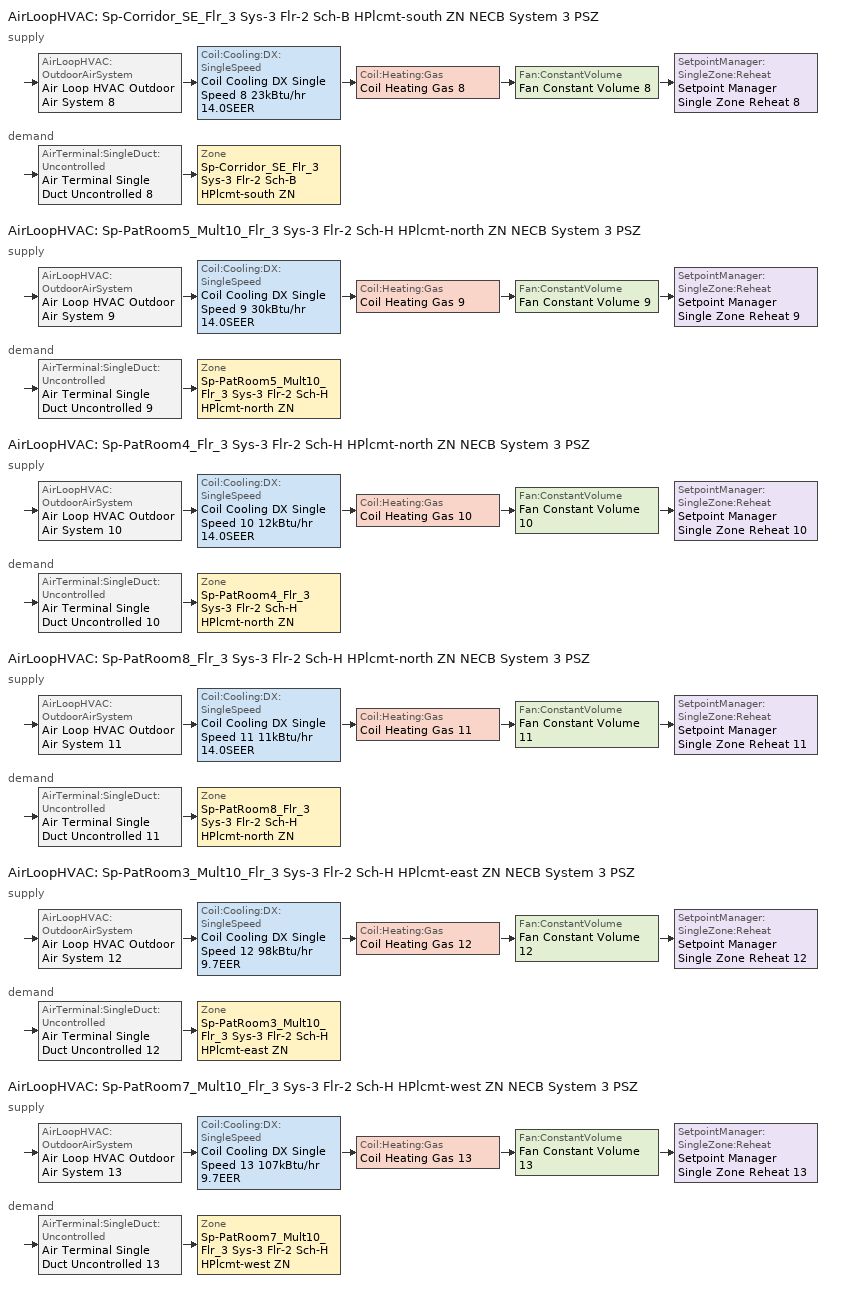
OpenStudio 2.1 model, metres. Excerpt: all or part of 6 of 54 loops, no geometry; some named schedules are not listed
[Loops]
AirLoopHVAC 'Sp-Corridor_SE_Flr_3 Sys-3 Flr-2 Sch-B HPlcmt-south ZN NECB System 3 PSZ'
 supply: AirLoopHVAC:OutdoorAirSystem 'Air Loop HVAC Outdoor Air System 8' > Coil:Cooling:DX:SingleSpeed 'Coil Cooling DX Single Speed 8 23kBtu/hr 14.0SEER' > Coil:Heating:Gas 'Coil Heating Gas 8' > Fan:ConstantVolume 'Fan Constant Volume 8' > SetpointManager:SingleZone:Reheat 'Setpoint Manager Single Zone Reheat 8'
 demand: AirTerminal:SingleDuct:Uncontrolled 'Air Terminal Single Duct Uncontrolled 8' > Zone 'Sp-Corridor_SE_Flr_3 Sys-3 Flr-2 Sch-B HPlcmt-south ZN'
AirLoopHVAC 'Sp-PatRoom5_Mult10_Flr_3 Sys-3 Flr-2 Sch-H HPlcmt-north ZN NECB System 3 PSZ'
 supply: AirLoopHVAC:OutdoorAirSystem 'Air Loop HVAC Outdoor Air System 9' > Coil:Cooling:DX:SingleSpeed 'Coil Cooling DX Single Speed 9 30kBtu/hr 14.0SEER' > Coil:Heating:Gas 'Coil Heating Gas 9' > Fan:ConstantVolume 'Fan Constant Volume 9' > SetpointManager:SingleZone:Reheat 'Setpoint Manager Single Zone Reheat 9'
 demand: AirTerminal:SingleDuct:Uncontrolled 'Air Terminal Single Duct Uncontrolled 9' > Zone 'Sp-PatRoom5_Mult10_Flr_3 Sys-3 Flr-2 Sch-H HPlcmt-north ZN'
AirLoopHVAC 'Sp-PatRoom4_Flr_3 Sys-3 Flr-2 Sch-H HPlcmt-north ZN NECB System 3 PSZ'
 supply: AirLoopHVAC:OutdoorAirSystem 'Air Loop HVAC Outdoor Air System 10' > Coil:Cooling:DX:SingleSpeed 'Coil Cooling DX Single Speed 10 12kBtu/hr 14.0SEER' > Coil:Heating:Gas 'Coil Heating Gas 10' > Fan:ConstantVolume 'Fan Constant Volume 10' > SetpointManager:SingleZone:Reheat 'Setpoint Manager Single Zone Reheat 10'
 demand: AirTerminal:SingleDuct:Uncontrolled 'Air Terminal Single Duct Uncontrolled 10' > Zone 'Sp-PatRoom4_Flr_3 Sys-3 Flr-2 Sch-H HPlcmt-north ZN'
AirLoopHVAC 'Sp-PatRoom8_Flr_3 Sys-3 Flr-2 Sch-H HPlcmt-north ZN NECB System 3 PSZ'
 supply: AirLoopHVAC:OutdoorAirSystem 'Air Loop HVAC Outdoor Air System 11' > Coil:Cooling:DX:SingleSpeed 'Coil Cooling DX Single Speed 11 11kBtu/hr 14.0SEER' > Coil:Heating:Gas 'Coil Heating Gas 11' > Fan:ConstantVolume 'Fan Constant Volume 11' > SetpointManager:SingleZone:Reheat 'Setpoint Manager Single Zone Reheat 11'
 demand: AirTerminal:SingleDuct:Uncontrolled 'Air Terminal Single Duct Uncontrolled 11' > Zone 'Sp-PatRoom8_Flr_3 Sys-3 Flr-2 Sch-H HPlcmt-north ZN'
AirLoopHVAC 'Sp-PatRoom3_Mult10_Flr_3 Sys-3 Flr-2 Sch-H HPlcmt-east ZN NECB System 3 PSZ'
 supply: AirLoopHVAC:OutdoorAirSystem 'Air Loop HVAC Outdoor Air System 12' > Coil:Cooling:DX:SingleSpeed 'Coil Cooling DX Single Speed 12 98kBtu/hr 9.7EER' > Coil:Heating:Gas 'Coil Heating Gas 12' > Fan:ConstantVolume 'Fan Constant Volume 12' > SetpointManager:SingleZone:Reheat 'Setpoint Manager Single Zone Reheat 12'
 demand: AirTerminal:SingleDuct:Uncontrolled 'Air Terminal Single Duct Uncontrolled 12' > Zone 'Sp-PatRoom3_Mult10_Flr_3 Sys-3 Flr-2 Sch-H HPlcmt-east ZN'
AirLoopHVAC 'Sp-PatRoom7_Mult10_Flr_3 Sys-3 Flr-2 Sch-H HPlcmt-west ZN NECB System 3 PSZ'
 supply: AirLoopHVAC:OutdoorAirSystem 'Air Loop HVAC Outdoor Air System 13' > Coil:Cooling:DX:SingleSpeed 'Coil Cooling DX Single Speed 13 107kBtu/hr 9.7EER' > Coil:Heating:Gas 'Coil Heating Gas 13' > Fan:ConstantVolume 'Fan Constant Volume 13' > SetpointManager:SingleZone:Reheat 'Setpoint Manager Single Zone Reheat 13'
 demand: AirTerminal:SingleDuct:Uncontrolled 'Air Terminal Single Duct Uncontrolled 13' > Zone 'Sp-PatRoom7_Mult10_Flr_3 Sys-3 Flr-2 Sch-H HPlcmt-west ZN'
[Sizing:Zone] Zone Cooling Design Supply Air Temperature Input Method=SupplyAirTemperature; Zone Cooling Design Supply Air Temperature {C}=13; Zone Cooling Design Supply Air Temperature Difference {deltaC}=11.11; Zone Heating Design Supply Air Temperature Input Method=SupplyAirTemperature; Zone Heating Design Supply Air Temperature {C}=43; Zone Heating Design Supply Air Temperature Difference {deltaC}=11.11; Zone Cooling Design Supply Air Humidity Ratio {kg-H2O/kg-air}=0.0085; Zone Heating Design Supply Air Humidity Ratio {kg-H2O/kg-air}=0.008; Zone Heating Sizing Factor=1.3; Zone Cooling Sizing Factor=1.1; Cooling Design Air Flow Method=DesignDay; Heating Design Air Flow Method=DesignDay; Account for Dedicated Outdoor Air System=No; Dedicated Outdoor Air System Control Strategy=NeutralSupplyAir; Dedicated Outdoor Air Low Setpoint Temperature for Design {C}=autosize; Dedicated Outdoor Air High Setpoint Temperature for Design {C}=autosize
Sp-Corridor_SE_Flr_3 Sys-3 Flr-2 Sch-B HPlcmt-south ZN; Sp-PatRoom5_Mult10_Flr_3 Sys-3 Flr-2 Sch-H HPlcmt-north ZN; Sp-PatRoom4_Flr_3 Sys-3 Flr-2 Sch-H HPlcmt-north ZN; Sp-PatRoom8_Flr_3 Sys-3 Flr-2 Sch-H HPlcmt-north ZN; Sp-PatRoom3_Mult10_Flr_3 Sys-3 Flr-2 Sch-H HPlcmt-east ZN; Sp-PatRoom7_Mult10_Flr_3 Sys-3 Flr-2 Sch-H HPlcmt-west ZN
[Zone equipment]
Sp-Corridor_SE_Flr_3 Sys-3 Flr-2 Sch-B HPlcmt-south ZN: Air Terminal Single Duct Uncontrolled 8, Zone HVAC Baseboard Convective Water 8
Sp-PatRoom5_Mult10_Flr_3 Sys-3 Flr-2 Sch-H HPlcmt-north ZN: Air Terminal Single Duct Uncontrolled 9, Zone HVAC Baseboard Convective Water 9
Sp-PatRoom4_Flr_3 Sys-3 Flr-2 Sch-H HPlcmt-north ZN: Air Terminal Single Duct Uncontrolled 10, Zone HVAC Baseboard Convective Water 10
Sp-PatRoom8_Flr_3 Sys-3 Flr-2 Sch-H HPlcmt-north ZN: Air Terminal Single Duct Uncontrolled 11, Zone HVAC Baseboard Convective Water 11
Sp-PatRoom3_Mult10_Flr_3 Sys-3 Flr-2 Sch-H HPlcmt-east ZN: Air Terminal Single Duct Uncontrolled 12, Zone HVAC Baseboard Convective Water 12
Sp-PatRoom7_Mult10_Flr_3 Sys-3 Flr-2 Sch-H HPlcmt-west ZN: Air Terminal Single Duct Uncontrolled 13, Zone HVAC Baseboard Convective Water 13
[AirLoopHVAC] Design Supply Air Flow Rate {m3/s}=AutoSize
Name | Availability Schedule | Availability Manager
Sp-Corridor_SE_Flr_3 Sys-3 Flr-2 Sch-B HPlcmt-south ZN NECB System 3 PSZ | Sp-Corridor_SE_Flr_3 Sys-3 Flr-2 Sch-B HPlcmt-south ZN NECB System 3 PSZ Occ Sch | Availability Manager Night Cycle 6
Sp-PatRoom5_Mult10_Flr_3 Sys-3 Flr-2 Sch-H HPlcmt-north ZN NECB System 3 PSZ | Sp-PatRoom5_Mult10_Flr_3 Sys-3 Flr-2 Sch-H HPlcmt-north ZN NECB System 3 PSZ Occ Sch | Availability Manager Night Cycle 29
Sp-PatRoom4_Flr_3 Sys-3 Flr-2 Sch-H HPlcmt-north ZN NECB System 3 PSZ; Sp-PatRoom8_Flr_3 Sys-3 Flr-2 Sch-H HPlcmt-north ZN NECB System 3 PSZ | Always On Discrete
Sp-PatRoom3_Mult10_Flr_3 Sys-3 Flr-2 Sch-H HPlcmt-east ZN NECB System 3 PSZ | Sp-PatRoom3_Mult10_Flr_3 Sys-3 Flr-2 Sch-H HPlcmt-east ZN NECB System 3 PSZ Occ Sch | Availability Manager Night Cycle 27
Sp-PatRoom7_Mult10_Flr_3 Sys-3 Flr-2 Sch-H HPlcmt-west ZN NECB System 3 PSZ | Sp-PatRoom7_Mult10_Flr_3 Sys-3 Flr-2 Sch-H HPlcmt-west ZN NECB System 3 PSZ Occ Sch | Availability Manager Night Cycle 31
[Sizing:System] Type of Load to Size On=Sensible; Design Outdoor Air Flow Rate {m3/s}=Autosize; Minimum System Air Flow Ratio=1; Preheat Design Temperature {C}=7; Preheat Design Humidity Ratio {kg-H2O/kg-Air}=0.008; Precool Design Temperature {C}=13; Precool Design Humidity Ratio {kg-H2O/kg-Air}=0.008; Central Cooling Design Supply Air Temperature {C}=13; Central Heating Design Supply Air Temperature {C}=43; Sizing Option=NonCoincident; 100% Outdoor Air in Cooling=No; 100% Outdoor Air in Heating=No; Central Cooling Design Supply Air Humidity Ratio {kg-H2O/kg-Air}=0.0085; Central Heating Design Supply Air Humidity Ratio {kg-H2O/kg-Air}=0.008; Cooling Design Air Flow Method=DesignDay; Cooling Design Air Flow Rate {m3/s}=0; Heating Design Air Flow Method=DesignDay; Heating Design Air Flow Rate {m3/s}=0; System Outdoor Air Method=ZoneSum; Zone Maximum Outdoor Air Fraction=1; Cooling Supply Air Flow Rate Per Floor Area {m3/s-m2}=0.00996765; Cooling Fraction of Autosized Cooling Supply Air Flow Rate=1; Cooling Supply Air Flow Rate Per Unit Cooling Capacity {m3/s-W}=3.94755e-05; Heating Supply Air Flow Rate Per Floor Area {m3/s-m2}=0.00996765; Heating Fraction of Autosized Heating Supply Air Flow Rate=1; Heating Fraction of Autosized Cooling Supply Air Flow Rate=1; Heating Supply Air Flow Rate Per Unit Heating Capacity {m3/s-W}=3.15882e-05; Cooling Design Capacity Method=CoolingDesignCapacity; Cooling Design Capacity {W}=autosize; Cooling Design Capacity Per Floor Area {W/m2}=234.7; Fraction of Autosized Cooling Design Capacity=1; Heating Design Capacity Method=HeatingDesignCapacity; Heating Design Capacity {W}=autosize; Heating Design Capacity Per Floor Area {W/m2}=157; Fraction of Autosized Heating Design Capacity=1; Central Cooling Capacity Control Method=OnOff
Sp-Corridor_SE_Flr_3 Sys-3 Flr-2 Sch-B HPlcmt-south ZN NECB System 3 PSZ; Sp-PatRoom5_Mult10_Flr_3 Sys-3 Flr-2 Sch-H HPlcmt-north ZN NECB System 3 PSZ; Sp-PatRoom4_Flr_3 Sys-3 Flr-2 Sch-H HPlcmt-north ZN NECB System 3 PSZ; Sp-PatRoom8_Flr_3 Sys-3 Flr-2 Sch-H HPlcmt-north ZN NECB System 3 PSZ; Sp-PatRoom3_Mult10_Flr_3 Sys-3 Flr-2 Sch-H HPlcmt-east ZN NECB System 3 PSZ; Sp-PatRoom7_Mult10_Flr_3 Sys-3 Flr-2 Sch-H HPlcmt-west ZN NECB System 3 PSZ
[Fan:ConstantVolume] Availability Schedule=Always On Discrete; Fan Efficiency=0.39975; Pressure Rise {Pa}=640; Maximum Flow Rate {m3/s}=AutoSize; Motor Efficiency=0.615
Fan Constant Volume 8; Fan Constant Volume 9; Fan Constant Volume 10; Fan Constant Volume 11; Fan Constant Volume 12; Fan Constant Volume 13
[Coil:Heating:Gas] Availability Schedule=Always On Discrete; Gas Burner Efficiency=0.8; Nominal Capacity {W}=AutoSize; Parasitic Electric Load {W}=0; Parasitic Gas Load {W}=0
Coil Heating Gas 8; Coil Heating Gas 9; Coil Heating Gas 10; Coil Heating Gas 11; Coil Heating Gas 12; Coil Heating Gas 13
[Coil:Cooling:DX:SingleSpeed] Availability Schedule=Always On Discrete; Rated Total Cooling Capacity {W}=autosize; Rated Sensible Heat Ratio=autosize; Rated Air Flow Rate {m3/s}=autosize; Rated Evaporator Fan Power Per Volume Flow Rate {W/(m3/s)}=773.3; Condenser Type=AirCooled; Evaporative Condenser Effectiveness=0; Evaporative Condenser Air Flow Rate {m3/s}=Autosize; Evaporative Condenser Pump Rated Power Consumption {W}=Autosize; Crankcase Heater Capacity {W}=0; Maximum Outdoor Dry-Bulb Temperature for Crankcase Heater Operation {C}=0; Basin Heater Capacity {W/K}=0; Basin Heater Setpoint Temperature {C}=10
Name | Rated COP {W/W} | Total Cooling Capacity Function of Temperature Curve | Total Cooling Capacity Function of Flow Fraction Curve | Energy Input Ratio Function of Temperature Curve | Energy Input Ratio Function of Flow Fraction Curve | Part Load Fraction Correlation Curve
Coil Cooling DX Single Speed 8 23kBtu/hr 14.0SEER | 3.8248 | DXCOOL-NECB2011-REF-CAPFT 46 | DXCOOL-NECB2011-REF-CAPFFLOW 46 | DXCOOL-NECB2011-REF-COOLEIRFT 46 | DXCOOL-NECB2011-REF-COOLEIRFFLOW 46 | DXCOOL-NECB2011-REF-COOLPLFFPLR 46
Coil Cooling DX Single Speed 9 30kBtu/hr 14.0SEER | 3.8248 | DXCOOL-NECB2011-REF-CAPFT 47 | DXCOOL-NECB2011-REF-CAPFFLOW 47 | DXCOOL-NECB2011-REF-COOLEIRFT 47 | DXCOOL-NECB2011-REF-COOLEIRFFLOW 47 | DXCOOL-NECB2011-REF-COOLPLFFPLR 47
Coil Cooling DX Single Speed 10 12kBtu/hr 14.0SEER | 3.8248 | DXCOOL-NECB2011-REF-CAPFT 1 | DXCOOL-NECB2011-REF-CAPFFLOW 1 | DXCOOL-NECB2011-REF-COOLEIRFT 1 | DXCOOL-NECB2011-REF-COOLEIRFFLOW 1 | DXCOOL-NECB2011-REF-COOLPLFFPLR 1
Coil Cooling DX Single Speed 11 11kBtu/hr 14.0SEER | 3.8248 | DXCOOL-NECB2011-REF-CAPFT 2 | DXCOOL-NECB2011-REF-CAPFFLOW 2 | DXCOOL-NECB2011-REF-COOLEIRFT 2 | DXCOOL-NECB2011-REF-COOLEIRFFLOW 2 | DXCOOL-NECB2011-REF-COOLPLFFPLR 2
Coil Cooling DX Single Speed 12 98kBtu/hr 9.7EER | 3.35295 | DXCOOL-NECB2011-REF-CAPFT 3 | DXCOOL-NECB2011-REF-CAPFFLOW 3 | DXCOOL-NECB2011-REF-COOLEIRFT 3 | DXCOOL-NECB2011-REF-COOLEIRFFLOW 3 | DXCOOL-NECB2011-REF-COOLPLFFPLR 3
Coil Cooling DX Single Speed 13 107kBtu/hr 9.7EER | 3.36035 | DXCOOL-NECB2011-REF-CAPFT 4 | DXCOOL-NECB2011-REF-CAPFFLOW 4 | DXCOOL-NECB2011-REF-COOLEIRFT 4 | DXCOOL-NECB2011-REF-COOLEIRFFLOW 4 | DXCOOL-NECB2011-REF-COOLPLFFPLR 4
[Controller:OutdoorAir] Minimum Outdoor Air Flow Rate {m3/s}=0; Maximum Outdoor Air Flow Rate {m3/s}=Autosize; Economizer Control Action Type=ModulateFlow; Lockout Type=NoLockout; Minimum Limit Type=FixedMinimum; High Humidity Control=No; Heat Recovery Bypass Control Type=BypassWhenWithinEconomizerLimits
Name | Economizer Control Type | Economizer Maximum Limit Dry-Bulb Temperature {C} | Economizer Maximum Limit Enthalpy {J/kg} | Economizer Minimum Limit Dry-Bulb Temperature {C} | Minimum Outdoor Air Schedule | Controller Mechanical Ventilation
Controller Outdoor Air 8 | NoEconomizer | 28 | 64000 | -100 | Sp-Corridor_SE_Flr_3 Sys-3 Flr-2 Sch-B HPlcmt-south ZN NECB System 3 PSZ Occ Sch | Controller Mechanical Ventilation 8
Controller Outdoor Air 9 | NoEconomizer | 28 | 64000 | -100 | Sp-PatRoom5_Mult10_Flr_3 Sys-3 Flr-2 Sch-H HPlcmt-north ZN NECB System 3 PSZ Occ Sch | Controller Mechanical Ventilation 9
Controller Outdoor Air 10 | NoEconomizer | 28 | 64000 | -100 | Always On Discrete | Controller Mechanical Ventilation 10
Controller Outdoor Air 11 | NoEconomizer | 28 | 64000 | -100 | Always On Discrete | Controller Mechanical Ventilation 11
Controller Outdoor Air 12 | DifferentialEnthalpy |  |  |  | Sp-PatRoom3_Mult10_Flr_3 Sys-3 Flr-2 Sch-H HPlcmt-east ZN NECB System 3 PSZ Occ Sch | Controller Mechanical Ventilation 12
Controller Outdoor Air 13 | DifferentialEnthalpy |  |  |  | Sp-PatRoom7_Mult10_Flr_3 Sys-3 Flr-2 Sch-H HPlcmt-west ZN NECB System 3 PSZ Occ Sch | Controller Mechanical Ventilation 13
[Controller:MechanicalVentilation] Availability Schedule=Always On Discrete; System Outdoor Air Method=ZoneSum
Controller Mechanical Ventilation 8; Controller Mechanical Ventilation 9; Controller Mechanical Ventilation 10; Controller Mechanical Ventilation 11; Controller Mechanical Ventilation 12; Controller Mechanical Ventilation 13
[AirLoopHVAC:OutdoorAirSystem]
Name | Controller
Air Loop HVAC Outdoor Air System 8 | Controller Outdoor Air 8
Air Loop HVAC Outdoor Air System 9 | Controller Outdoor Air 9
Air Loop HVAC Outdoor Air System 10 | Controller Outdoor Air 10
Air Loop HVAC Outdoor Air System 11 | Controller Outdoor Air 11
Air Loop HVAC Outdoor Air System 12 | Controller Outdoor Air 12
Air Loop HVAC Outdoor Air System 13 | Controller Outdoor Air 13
[SetpointManager:SingleZone:Reheat] Minimum Supply Air Temperature {C}=13; Maximum Supply Air Temperature {C}=43
Name | Control Zone
Setpoint Manager Single Zone Reheat 8 | Sp-Corridor_SE_Flr_3 Sys-3 Flr-2 Sch-B HPlcmt-south ZN
Setpoint Manager Single Zone Reheat 9 | Sp-PatRoom5_Mult10_Flr_3 Sys-3 Flr-2 Sch-H HPlcmt-north ZN
Setpoint Manager Single Zone Reheat 10 | Sp-PatRoom4_Flr_3 Sys-3 Flr-2 Sch-H HPlcmt-north ZN
Setpoint Manager Single Zone Reheat 11 | Sp-PatRoom8_Flr_3 Sys-3 Flr-2 Sch-H HPlcmt-north ZN
Setpoint Manager Single Zone Reheat 12 | Sp-PatRoom3_Mult10_Flr_3 Sys-3 Flr-2 Sch-H HPlcmt-east ZN
Setpoint Manager Single Zone Reheat 13 | Sp-PatRoom7_Mult10_Flr_3 Sys-3 Flr-2 Sch-H HPlcmt-west ZN
[AirTerminal:SingleDuct:Uncontrolled] Availability Schedule=Always On Discrete; Maximum Air Flow Rate {m3/s}=AutoSize
Air Terminal Single Duct Uncontrolled 8; Air Terminal Single Duct Uncontrolled 9; Air Terminal Single Duct Uncontrolled 10; Air Terminal Single Duct Uncontrolled 11; Air Terminal Single Duct Uncontrolled 12; Air Terminal Single Duct Uncontrolled 13
[AvailabilityManager:NightCycle] Control Type=CycleOnAny; Thermostat Tolerance {deltaC}=1; Cycling Run Time {s}=3600
Availability Manager Night Cycle 6; Availability Manager Night Cycle 27; Availability Manager Night Cycle 29; Availability Manager Night Cycle 31
[Schedule:Ruleset]
Name | Default Day Schedule | Summer Design Day Schedule | Winter Design Day Schedule
Sp-Corridor_SE_Flr_3 Sys-3 Flr-2 Sch-B HPlcmt-south ZN NECB System 3 PSZ Occ Sch | Sp-Corridor_SE_Flr_3 Sys-3 Flr-2 Sch-B HPlcmt-south ZN NECB System 3 PSZ Occ Sch Default | Sp-Corridor_SE_Flr_3 Sys-3 Flr-2 Sch-B HPlcmt-south ZN NECB System 3 PSZ Occ Sch Summer Design Day | Sp-Corridor_SE_Flr_3 Sys-3 Flr-2 Sch-B HPlcmt-south ZN NECB System 3 PSZ Occ Sch Winter Design Day
Sp-PatRoom3_Mult10_Flr_3 Sys-3 Flr-2 Sch-H HPlcmt-east ZN NECB System 3 PSZ Occ Sch | Sp-PatRoom3_Mult10_Flr_3 Sys-3 Flr-2 Sch-H HPlcmt-east ZN NECB System 3 PSZ Occ Sch Default | Sp-PatRoom3_Mult10_Flr_3 Sys-3 Flr-2 Sch-H HPlcmt-east ZN NECB System 3 PSZ Occ Sch Summer Design Day | Sp-PatRoom3_Mult10_Flr_3 Sys-3 Flr-2 Sch-H HPlcmt-east ZN NECB System 3 PSZ Occ Sch Winter Design Day
Sp-PatRoom5_Mult10_Flr_3 Sys-3 Flr-2 Sch-H HPlcmt-north ZN NECB System 3 PSZ Occ Sch | Sp-PatRoom5_Mult10_Flr_3 Sys-3 Flr-2 Sch-H HPlcmt-north ZN NECB System 3 PSZ Occ Sch Default | Sp-PatRoom5_Mult10_Flr_3 Sys-3 Flr-2 Sch-H HPlcmt-north ZN NECB System 3 PSZ Occ Sch Summer Design Day | Sp-PatRoom5_Mult10_Flr_3 Sys-3 Flr-2 Sch-H HPlcmt-north ZN NECB System 3 PSZ Occ Sch Winter Design Day
Sp-PatRoom7_Mult10_Flr_3 Sys-3 Flr-2 Sch-H HPlcmt-west ZN NECB System 3 PSZ Occ Sch | Sp-PatRoom7_Mult10_Flr_3 Sys-3 Flr-2 Sch-H HPlcmt-west ZN NECB System 3 PSZ Occ Sch Default | Sp-PatRoom7_Mult10_Flr_3 Sys-3 Flr-2 Sch-H HPlcmt-west ZN NECB System 3 PSZ Occ Sch Summer Design Day | Sp-PatRoom7_Mult10_Flr_3 Sys-3 Flr-2 Sch-H HPlcmt-west ZN NECB System 3 PSZ Occ Sch Winter Design Day
[Schedule:Day]
Sp-Corridor_SE_Flr_3 Sys-3 Flr-2 Sch-B HPlcmt-south ZN NECB System 3 PSZ Occ Sch Default; Sp-Corridor_SE_Flr_3 Sys-3 Flr-2 Sch-B HPlcmt-south ZN NECB System 3 PSZ Occ Sch Winter Design Day; Sp-Corridor_SE_Flr_3 Sys-3 Flr-2 Sch-B HPlcmt-south ZN NECB System 3 PSZ Occ Sch Summer Design Day: 24, 0, 1
[Schedule:Rule] Schedule Ruleset=Sp-Corridor_SE_Flr_3 Sys-3 Flr-2 Sch-B HPlcmt-south ZN NECB System 3 PSZ Occ Sch; Date Specification Type=DateRange; Start Month=1; Start Day=1; End Month=12
Sp-Corridor_SE_Flr_3 Sys-3 Flr-2 Sch-B HPlcmt-south ZN NECB System 3 PSZ Occ Sch Monday Rule: Rule Order=6; Day Schedule=Sp-Corridor_SE_Flr_3 Sys-3 Flr-2 Sch-B HPlcmt-south ZN NECB System 3 PSZ Occ Sch Monday; Apply Monday=Yes; End Day=25
Sp-Corridor_SE_Flr_3 Sys-3 Flr-2 Sch-B HPlcmt-south ZN NECB System 3 PSZ Occ Sch Tuesday Rule: Rule Order=5; Day Schedule=Sp-Corridor_SE_Flr_3 Sys-3 Flr-2 Sch-B HPlcmt-south ZN NECB System 3 PSZ Occ Sch Tuesday; End Day=26; Apply Tuesday=Yes
Sp-Corridor_SE_Flr_3 Sys-3 Flr-2 Sch-B HPlcmt-south ZN NECB System 3 PSZ Occ Sch Wednesday Rule: Rule Order=4; Day Schedule=Sp-Corridor_SE_Flr_3 Sys-3 Flr-2 Sch-B HPlcmt-south ZN NECB System 3 PSZ Occ Sch Wednesday; End Day=27; Apply Wednesday=Yes
Sp-Corridor_SE_Flr_3 Sys-3 Flr-2 Sch-B HPlcmt-south ZN NECB System 3 PSZ Occ Sch Thursday Rule: Rule Order=3; Day Schedule=Sp-Corridor_SE_Flr_3 Sys-3 Flr-2 Sch-B HPlcmt-south ZN NECB System 3 PSZ Occ Sch Thursday; End Day=28; Apply Thursday=Yes
Sp-Corridor_SE_Flr_3 Sys-3 Flr-2 Sch-B HPlcmt-south ZN NECB System 3 PSZ Occ Sch Friday Rule: Rule Order=2; Day Schedule=Sp-Corridor_SE_Flr_3 Sys-3 Flr-2 Sch-B HPlcmt-south ZN NECB System 3 PSZ Occ Sch Friday; End Day=29; Apply Friday=Yes
Sp-Corridor_SE_Flr_3 Sys-3 Flr-2 Sch-B HPlcmt-south ZN NECB System 3 PSZ Occ Sch Saturday Rule: Rule Order=1; Day Schedule=Sp-Corridor_SE_Flr_3 Sys-3 Flr-2 Sch-B HPlcmt-south ZN NECB System 3 PSZ Occ Sch Saturday; End Day=30; Apply Saturday=Yes
[Schedule:Constant]
Always On Discrete: Value=1
[Curve:Biquadratic] Minimum Value of x=13; Maximum Value of x=24; Minimum Value of y=24; Maximum Value of y=46
Name | Coefficient1 Constant | Coefficient2 x | Coefficient3 x**2 | Coefficient4 y | Coefficient5 y**2 | Coefficient6 x*y
DXCOOL-NECB2011-REF-CAPFT 1; DXCOOL-NECB2011-REF-CAPFT 2; DXCOOL-NECB2011-REF-CAPFT 3; DXCOOL-NECB2011-REF-CAPFT 4; DXCOOL-NECB2011-REF-CAPFT 46; DXCOOL-NECB2011-REF-CAPFT 47 | 0.867905 | 0.0142459 | 0.00055436 | -0.0075575 | 3.3e-05 | -0.0001918
DXCOOL-NECB2011-REF-COOLEIRFT 1; DXCOOL-NECB2011-REF-COOLEIRFT 2; DXCOOL-NECB2011-REF-COOLEIRFT 3; DXCOOL-NECB2011-REF-COOLEIRFT 4; DXCOOL-NECB2011-REF-COOLEIRFT 46; DXCOOL-NECB2011-REF-COOLEIRFT 47 | 0.116936 | 0.0284933 | -0.0004112 | 0.0214108 | 0.00016103 | -0.0006791
[Curve:Quadratic] Coefficient1 Constant=1; Coefficient2 x=0; Coefficient3 x**2=0; Minimum Value of x=0; Maximum Value of x=1
DXCOOL-NECB2011-REF-CAPFFLOW 1; DXCOOL-NECB2011-REF-COOLEIRFFLOW 1; DXCOOL-NECB2011-REF-CAPFFLOW 2; DXCOOL-NECB2011-REF-COOLEIRFFLOW 2; DXCOOL-NECB2011-REF-CAPFFLOW 3; DXCOOL-NECB2011-REF-COOLEIRFFLOW 3; DXCOOL-NECB2011-REF-CAPFFLOW 4; DXCOOL-NECB2011-REF-COOLEIRFFLOW 4; DXCOOL-NECB2011-REF-CAPFFLOW 46; DXCOOL-NECB2011-REF-COOLEIRFFLOW 46; DXCOOL-NECB2011-REF-CAPFFLOW 47; DXCOOL-NECB2011-REF-COOLEIRFFLOW 47
[Curve:Cubic] Coefficient1 Constant=0.0277; Coefficient2 x=4.9151; Coefficient3 x**2=-8.184; Coefficient4 x**3=4.2702; Minimum Value of x=0.7; Maximum Value of x=1
DXCOOL-NECB2011-REF-COOLPLFFPLR 1; DXCOOL-NECB2011-REF-COOLPLFFPLR 2; DXCOOL-NECB2011-REF-COOLPLFFPLR 3; DXCOOL-NECB2011-REF-COOLPLFFPLR 4; DXCOOL-NECB2011-REF-COOLPLFFPLR 46; DXCOOL-NECB2011-REF-COOLPLFFPLR 47
